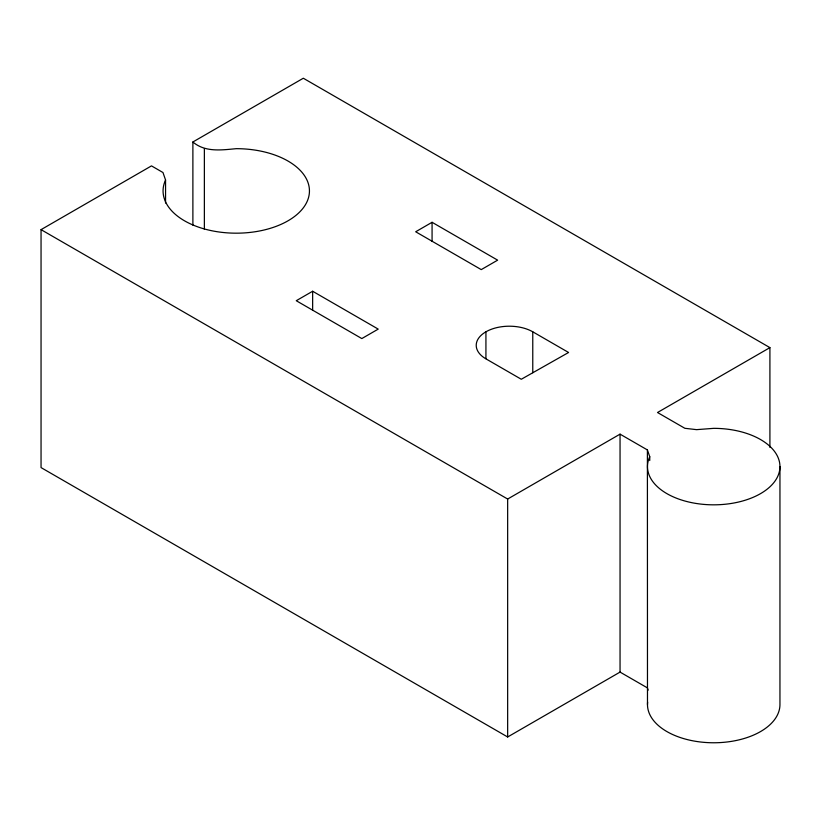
<?xml version="1.0" encoding="UTF-8"?>
<svg xmlns="http://www.w3.org/2000/svg" width="821" height="821" viewBox="0 0 821 821"><rect width="100%" height="100%" fill="white"/><g stroke="black" fill="none" stroke-linecap="round" stroke-linejoin="round"><path stroke-width="1.23" d="M648.18 690.133L647.4 687.875L620.05 672.091L507.655 736.981L41.05 467.59L41.05 229.644L151.485 165.883L162.969 172.523L165.555 179.994L165.555 203.023M192.884 225.139L192.884 141.982L303.318 78.231L769.913 347.622L769.913 447.404M312.647 291.25L296.258 300.712L361.825 338.57L378.214 329.108L312.647 291.25L312.647 310.441M432.072 222.296L415.683 231.768L481.25 269.616L497.639 260.154L432.072 222.296L432.072 241.487M41.05 229.644L507.655 499.035L620.05 434.145L647.4 449.929L649.739 456.692L649.739 460.53M769.913 347.622L657.518 412.511L684.858 428.295L696.577 429.65L713.716 428.346A66.234 38.238 0 0 1 779.693 469.92A66.234 38.238 0 0 1 702.222 504.248A66.234 38.238 0 0 1 649.739 456.692M192.884 141.982C205.106 152.47 221.547 150.038 236.253 148.673A73.192 42.261 0 0 1 309.168 194.608A73.192 42.261 0 0 1 223.548 232.538A73.192 42.261 0 0 1 165.555 179.994M532.767 331.807L568.584 352.486L521.294 379.261L485.929 358.849A33.117 19.119 0 0 1 485.929 331.807A33.117 19.119 0 0 1 532.767 331.807L532.767 372.744M779.95 466.585L779.95 704.531A66.234 38.238 0 0 1 711.561 742.748A66.234 38.238 0 0 1 647.625 702.047M647.4 449.929L647.482 704.531M620.05 434.145L620.05 672.091M507.655 499.035L507.655 736.981M485.929 331.807L485.929 358.674M204.367 148.611L204.367 229.213"/></g></svg>
